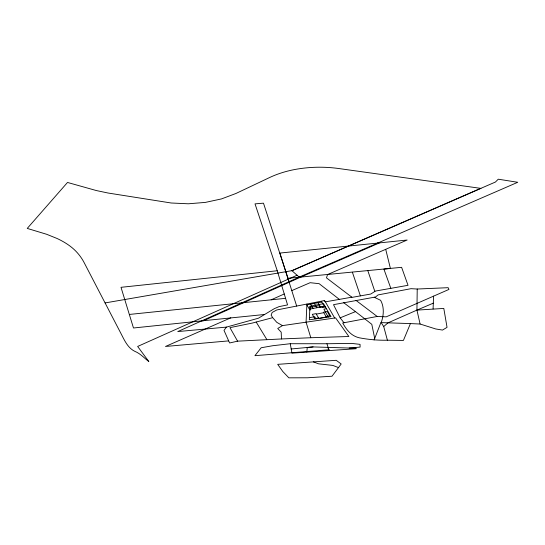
<?xml version="1.0" encoding="UTF-8"?>
<svg xmlns="http://www.w3.org/2000/svg" width="545" height="545" viewBox="0 0 545 545"><rect width="100%" height="100%" fill="white"/><g stroke="black" fill="none" stroke-linecap="round" stroke-linejoin="round"><path stroke-width="0.82" d="M387.4 340.216C378.741 340.393 370.137 339.719 361.614 338.22C352.138 336.994 347.138 330.944 342.696 323.001L377.181 316.461L386.201 316.843L448.944 289.429L448.167 287.685L417.225 289.027L416.932 310.112L420.1 324.023L435.748 328.969L442.506 330.072L447.043 327.354L443.807 308.436L416.932 310.112L387.999 322.851L383.721 326.55L387.4 340.216L403.416 340.427L410.433 323.587L420.1 324.023M433.084 308.954L433.582 296.16M334.664 318.007L325.106 301.365L324.173 300.622L306.903 304.055L306.065 322.143L310.814 337.736L348.855 336.497L335.584 317.878L282.46 325.617L277.739 328.472L281.193 332.171L281.479 338.956L310.814 337.736M306.835 352.097L307.244 347.478L313.103 346.92L356.164 348.248L356.151 348.725L291.963 353.153L290.247 343.718L272.786 345.721L261.178 347.751L254.937 355.674L328.826 349.788L329.153 350.558L326.925 343.745L290.247 343.718M374.108 339.957L380.989 322.34L383.721 326.55M289.245 282.255L263.48 203.169L255.019 203.864L277.255 270.749L287.556 304.893L279.013 306.644L274.278 308.681L258.425 318.212L226.427 327.109L224.009 330.386L229.615 342.982L237.586 341.163L281.479 338.956M338.486 367.603L341.17 363.978L336.197 360.313L277.698 364.339L282.794 371.513L288.85 377.828L307.448 377.794L332.028 376.22L338.486 367.603L332.811 365.409L318.627 363.835L313.375 361.88M377.447 243.104L407.135 240.025L327.545 274.557L326.482 277.868L352.077 297.366L370.757 294.041L375.464 291.057L408.021 285.314L401.611 267.316L298.898 277.255L177.779 331.578L226.434 327.102M297.079 275.232L137.647 346.45L148.826 361.546C144.193 358.058 140.338 353.494 134.69 351.273C127.612 347.744 124.43 340.175 120.976 333.54L84.121 262.581C80.783 256.184 76 250.584 70.237 246.251A79.468 45.882 0 0 0 56.973 238.444L46.604 234.268L27.25 228.416L67.512 182.452L96.349 190.552L108.053 193.019L171.178 202.999L188.338 203.789L205.376 202.399L221.508 198.911L235.917 193.489L269.714 177.486A78.991 45.603 0 0 1 293.373 169.781C308.102 166.872 323.28 166.457 338.159 168.446L480.819 188.366L495.419 182.044L498.273 179.203L517.75 182.282L298.898 277.255M306.903 304.055L296.664 306.058L279.905 253.064L379.47 242.9L300.792 277.078L203.605 320.685L133.477 327.995L121.004 287.317L277.255 270.749M230.787 317.837L165.51 346.463L228.682 340.884M271.151 299.818L284.238 293.98M291.922 270.702L480.819 188.366L291.922 270.702L299.219 277.112M291.888 290.567L310.132 282.698L319.138 283.679L339.378 299.389L351.832 297.175M416.932 310.112L433.309 303.156M417.225 289.027L411.005 288.68L378.114 294.906L375.553 296.991L333.506 304.675L340.148 317.837L355.49 311.611L371.799 324.323L374.708 338.431M237.586 341.163L229.949 327.64L252.349 323.056L272.677 317.66L276.758 322.32L282.46 325.617M296.664 306.058L276.805 309.955L272.166 312.455L271.131 315.133L272.677 317.66M309.894 307.428L318.866 305.711L319.833 307.387L325.099 306.379M309.778 309.948L310.704 309.771L309.86 308.293M325.433 306.951L322.667 307.482L322.333 306.91M316.325 314.111L323.798 312.68M309.424 317.68L314.669 316.672L315.916 318.845M318.532 317.953L314.792 318.668L312.312 314.356L316.052 313.641L318.805 318.423L326.278 316.992L323.526 312.21L327.266 311.495L329.745 315.807L326.005 316.522M339.378 299.389L325.637 301.794L324.173 300.622M105.083 302.931L292.134 270.62M326.455 308.736L323.907 309.104L328.226 317.067M201.636 320.889L264.516 314.499M129.478 314.431L285.546 298.333M291.105 348.984L313.103 346.92M287.978 278.257L300.792 277.078M349.202 348.03L360.109 347.09L360.041 344.358L351.505 343.391L326.925 343.745M410.433 323.587L381.166 322.613C383.66 316.059 384.498 307.128 380.621 300.309L374.183 297.229M356.028 300.424L377.181 316.461M343.514 302.543L355.49 311.611M340.148 317.837L343.984 322.756M256.191 322.054L266.778 339.433M318.076 302.713L320.555 307.026M314.336 303.429L316.815 307.741M310.602 304.144L313.075 308.456M327.783 347.356L328.826 349.788M390.833 288.353L383.905 269.101L390.418 268.467L385.71 249.338M367.834 270.702L374.851 291.452M352.39 272.234L360.388 295.887M309.948 306.263L309.328 319.792L331.006 316.659L323.539 303.66L309.948 306.263M321.809 301.998L306.862 304.859L309.342 309.172L324.289 306.31L321.809 301.998"/></g></svg>
